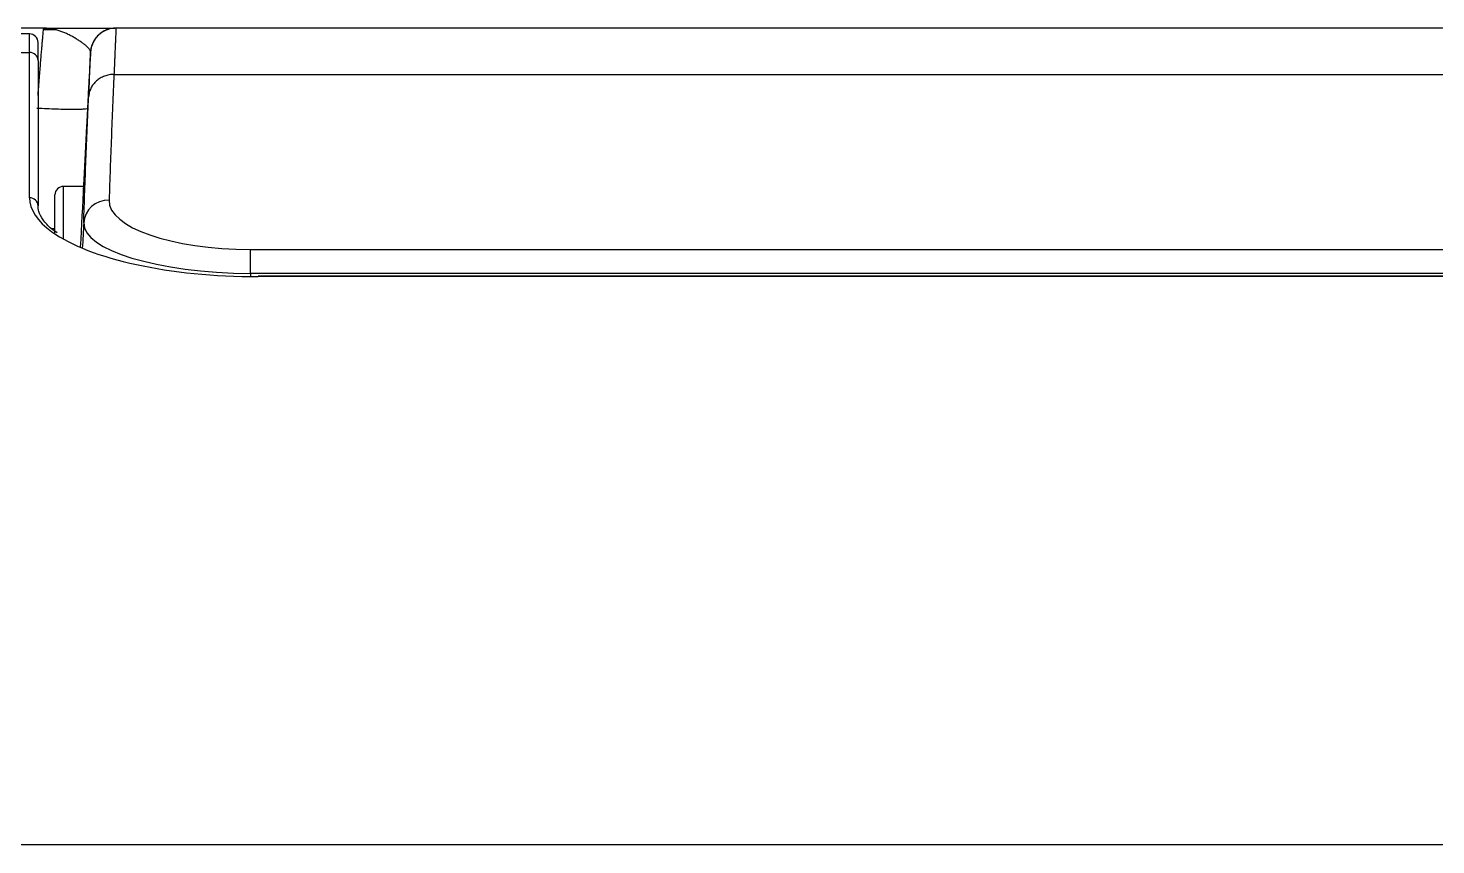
# Model space of a CAD drawing. Extents: x 2759 to 9191, y -64 to 2464.
# Drawn here: x 7797.4 to 7880.5, y 730.7 to 778.9 of the extents above; entities that cross this region are included whole.
import ezdxf

# ---------------------------------------------------------------- set-up
doc = ezdxf.new("R2010")
doc.units = 0
doc.header["$LTSCALE"] = 20
doc.header["$MEASUREMENT"] = 0
doc.layers.get('0').update_dxf_attribs({"linetype": 'CONTINUOUS'})

msp = doc.modelspace()

# ---------------------------------------------------------------- linework, layer by layer
at = {"color": 7, "linetype": 'Continuous'}
for p, q in [((7797.492, 778.595), (7762.345, 778.595)), ((7797.492, 777.503), (7797.492, 778.595)), ((7797.992, 777.03), (7797.992, 778.095)), ((7797.492, 768.922), (7797.492, 777.503)), ((7801.093, 777.513), (7801.092, 777.513)), ((7797.992, 777.03), (7797.992, 768.449)), ((7801.01, 775.935), (7801.01, 775.935)), ((7798.994, 766.81), (7798.994, 769.095)), ((7800.68, 769.595), (7799.494, 769.595)), ((7799.494, 766.482), (7799.494, 769.595)), ((7800.695, 769.55), (7800.681, 769.55)), ((7798.993, 767.09), (7798.793, 767.091)), ((7810.542, 765.876), (8099.646, 765.876)), ((7810.542, 764.458), (7810.532, 764.269)), ((8099.646, 764.458), (7810.542, 764.458)), ((8099.195, 764.294), (7810.992, 764.294)), ((7810.992, 764.267), (7810.992, 764.294)), ((8099.195, 764.267), (7810.992, 764.267))]:
    msp.add_line(p, q, dxfattribs=at)
for centre, radius, start, end in [((7802.59, 777.435), 1.5, 90, 177.02277), ((7797.492, 778.095), 0.5, 0, 90), ((7799.494, 769.095), 0.5, 90, 180)]:
    msp.add_arc(centre, radius, start, end, dxfattribs=at)
for centre, major_axis, ratio, start_param, end_param in [((7797.492, 777.03), (0.5, 0), 0.945376, 0, 1.570796), ((7797.492, 768.449), (0.5, 0), 0.945376, 0, 1.570796), ((7810.992, 768.922), (13.5, 0), 0.344818, 3.141593, 3.588435), ((7802.188, 767.367), (1.499, -0.05), 0.945321, 1.602054, 3.118947), ((7810.702, 768.807), (8.514, 0.062), 0.344169, 3.127685, 4.691098), ((7810.702, 767.389), (-10.012, 0.038), 0.292843, 6.275723, 7.839137), ((7810.992, 768.922), (13.5, 0), 0.344818, 3.588435, 4.712389), ((7810.542, 764.458), (0, 1.5), 0.000001, 4.712389, 5.951134)]:
    msp.add_ellipse(centre, major_axis=major_axis, ratio=ratio, start_param=start_param, end_param=end_param, dxfattribs=at)
for points, degree in [([(7798.332, 778.935), (7786.741, 778.935), (7775.151, 778.935), (7763.56, 778.935)], 3), ([(7799.078, 778.839), (7798.298, 778.846)], 1), ([(8107.603, 778.935), (7802.591, 778.935)], 1), ([(7762.196, 777.503), (7773.961, 777.503), (7785.726, 777.503), (7797.492, 777.503)], 3), ([(7801.093, 777.513), (7801.01, 775.924)], 1), ([(7801.01, 775.935), (7800.899, 773.822), (7800.789, 771.708), (7800.679, 769.595)], 3), ([(7801.005, 775.765), (7800.896, 773.693), (7800.788, 771.621), (7800.679, 769.55)], 3), ([(7800.996, 775.545), (7800.891, 773.547), (7800.786, 771.548), (7800.681, 769.55)], 3), ([(7802.477, 776.204), (8107.713, 776.204)], 1), ([(7800.507, 766.004), (7800.639, 768.494), (7800.771, 770.983), (7800.903, 773.472)], 3), ([(7800.681, 769.55), (7800.682, 769.58), (7800.682, 769.595), (7800.682, 769.595)], 3), ([(7800.691, 767.449), (7800.663, 766.948), (7800.636, 766.447), (7800.609, 765.947)], 3), ([(7798.922, 766.999), (7798.946, 766.999), (7798.97, 766.999), (7798.994, 766.999)], 3), ([(8150.284, 730.726), (8020.157, 730.726), (7890.03, 730.726), (7759.904, 730.726)], 3)]:
    msp.add_open_spline(points, degree=degree, dxfattribs=at)
for points, knots in [([(7797.993, 774.953), (7798.003, 775.085), (7798.014, 775.215), (7798.038, 775.522), (7798.052, 775.698), (7798.079, 776.037), (7798.092, 776.2), (7798.117, 776.513), (7798.129, 776.662), (7798.152, 776.946), (7798.162, 777.081), (7798.183, 777.336), (7798.193, 777.455), (7798.212, 777.68), (7798.221, 777.784), (7798.237, 777.979), (7798.245, 778.068), (7798.26, 778.233), (7798.267, 778.308), (7798.279, 778.444), (7798.285, 778.505), (7798.296, 778.614), (7798.3, 778.661), (7798.313, 778.786), (7798.32, 778.844), (7798.329, 778.919), (7798.331, 778.935), (7798.332, 778.935)], [0, 0, 0, 0, 0.04757, 0.04757, 0.115601, 0.115601, 0.183632, 0.183632, 0.251662, 0.251662, 0.319693, 0.319693, 0.387724, 0.387724, 0.455755, 0.455755, 0.523785, 0.523785, 0.591816, 0.591816, 0.659847, 0.659847, 0.727877, 0.727877, 0.863939, 0.863939, 1, 1, 1, 1]), ([(7798.332, 778.935), (7798.334, 778.935), (7798.336, 778.935), (7798.34, 778.935), (7798.341, 778.935), (7798.343, 778.935), (7798.343, 778.935), (7798.343, 778.935), (7798.343, 778.935), (7798.344, 778.935), (7798.344, 778.935), (7798.345, 778.935), (7798.349, 778.935), (7798.353, 778.935), (7798.365, 778.935), (7798.374, 778.935), (7798.399, 778.935), (7798.416, 778.935), (7798.466, 778.935), (7798.5, 778.935), (7798.6, 778.935), (7798.667, 778.935), (7798.867, 778.935), (7799, 778.935), (7799.263, 778.935), (7799.393, 778.935), (7799.649, 778.935), (7799.776, 778.935), (7800.024, 778.935), (7800.146, 778.935), (7800.385, 778.935), (7800.501, 778.935), (7800.672, 778.935), (7800.729, 778.935), (7800.84, 778.935), (7800.895, 778.935), (7801.056, 778.935), (7801.16, 778.935), (7801.359, 778.935), (7801.455, 778.935), (7801.638, 778.935), (7801.724, 778.935), (7801.888, 778.935), (7801.964, 778.935), (7802.071, 778.935), (7802.122, 778.935), (7802.17, 778.935), (7802.202, 778.935), (7802.217, 778.935), (7802.291, 778.935), (7802.344, 778.935), (7802.434, 778.935), (7802.473, 778.935), (7802.509, 778.935), (7802.514, 778.935), (7802.519, 778.935)], [0, 0, 0, 0, 0.001103, 0.001103, 0.001655, 0.001792, 0.001792, 0.001827, 0.001827, 0.001861, 0.00193, 0.002206, 0.002206, 0.004412, 0.004412, 0.008824, 0.008824, 0.017648, 0.017648, 0.035296, 0.035296, 0.070593, 0.070593, 0.141186, 0.141186, 0.211778, 0.211778, 0.282371, 0.282371, 0.352964, 0.352964, 0.423557, 0.423557, 0.458853, 0.458853, 0.494149, 0.494149, 0.564742, 0.564742, 0.635335, 0.635335, 0.705928, 0.705928, 0.77652, 0.77652, 0.811817, 0.829465, 0.829465, 0.847113, 0.847113, 0.917706, 0.917706, 0.988299, 0.988299, 1, 1, 1, 1]), ([(7801.099, 777.511), (7801.101, 777.542), (7801.095, 777.572), (7801.075, 777.621), (7801.066, 777.637), (7801.046, 777.671), (7801.034, 777.688), (7800.995, 777.739), (7800.962, 777.775), (7800.905, 777.83), (7800.885, 777.849), (7800.842, 777.886), (7800.819, 777.905), (7800.772, 777.944), (7800.747, 777.963), (7800.696, 778.002), (7800.67, 778.022), (7800.588, 778.082), (7800.531, 778.121), (7800.441, 778.181), (7800.411, 778.202), (7800.349, 778.242), (7800.318, 778.262), (7800.223, 778.322), (7800.157, 778.361), (7800.023, 778.437), (7799.955, 778.474), (7799.851, 778.527), (7799.816, 778.545), (7799.746, 778.579), (7799.71, 778.596), (7799.603, 778.644), (7799.531, 778.675), (7799.422, 778.718), (7799.386, 778.732), (7799.313, 778.758), (7799.276, 778.771), (7799.165, 778.807), (7799.09, 778.828), (7798.939, 778.866), (7798.863, 778.882), (7798.711, 778.908), (7798.635, 778.918), (7798.521, 778.928), (7798.483, 778.931), (7798.426, 778.933), (7798.407, 778.934), (7798.379, 778.935), (7798.37, 778.935), (7798.356, 778.935), (7798.351, 778.935), (7798.344, 778.935), (7798.342, 778.935), (7798.34, 778.935), (7798.34, 778.935), (7798.34, 778.935), (7798.34, 778.935), (7798.339, 778.935), (7798.338, 778.935), (7798.337, 778.935), (7798.335, 778.935), (7798.333, 778.935), (7798.332, 778.935)], [0, 0, 0, 0, 0.0625, 0.0625, 0.09375, 0.09375, 0.125, 0.125, 0.1875, 0.1875, 0.21875, 0.21875, 0.25, 0.25, 0.28125, 0.28125, 0.3125, 0.3125, 0.375, 0.375, 0.40625, 0.40625, 0.4375, 0.4375, 0.5, 0.5, 0.5625, 0.5625, 0.59375, 0.59375, 0.625, 0.625, 0.6875, 0.6875, 0.71875, 0.71875, 0.75, 0.75, 0.8125, 0.8125, 0.875, 0.875, 0.9375, 0.9375, 0.96875, 0.96875, 0.984375, 0.984375, 0.992188, 0.992188, 0.996094, 0.996094, 0.998047, 0.998047, 0.998169, 0.998169, 0.998291, 0.998291, 0.998535, 0.999023, 0.999023, 1, 1, 1, 1]), ([(7802.591, 778.935), (7802.496, 778.935), (7802.401, 778.926), (7802.215, 778.89), (7802.123, 778.863), (7801.947, 778.793), (7801.862, 778.75), (7801.702, 778.647), (7801.627, 778.588), (7801.489, 778.458), (7801.427, 778.386), (7801.316, 778.232), (7801.268, 778.149), (7801.189, 777.977), (7801.157, 777.887), (7801.112, 777.703), (7801.098, 777.608), (7801.093, 777.513)], [0, 0, 0, 0, 0.125, 0.125, 0.25, 0.25, 0.375, 0.375, 0.5, 0.5, 0.625, 0.625, 0.75, 0.75, 0.875, 0.875, 1, 1, 1, 1]), ([(7802.591, 778.935), (7802.591, 778.935), (7802.591, 778.932), (7802.591, 778.922), (7802.591, 778.906), (7802.591, 778.896), (7802.59, 778.869), (7802.589, 778.853), (7802.588, 778.812), (7802.587, 778.789), (7802.585, 778.734), (7802.584, 778.702), (7802.582, 778.647), (7802.581, 778.628), (7802.579, 778.586), (7802.579, 778.564), (7802.576, 778.494), (7802.574, 778.442), (7802.569, 778.328), (7802.566, 778.265), (7802.561, 778.13), (7802.558, 778.057), (7802.551, 777.902), (7802.547, 777.819), (7802.542, 777.689), (7802.54, 777.645), (7802.536, 777.555), (7802.534, 777.509), (7802.528, 777.368), (7802.524, 777.271), (7802.515, 777.071), (7802.51, 776.967), (7802.501, 776.756), (7802.492, 776.54), (7802.482, 776.317), (7802.477, 776.204)], [0, 0, 0, 0, 0.0625, 0.125, 0.125, 0.1875, 0.1875, 0.25, 0.25, 0.3125, 0.3125, 0.375, 0.375, 0.40625, 0.40625, 0.4375, 0.4375, 0.5, 0.5, 0.5625, 0.5625, 0.625, 0.625, 0.6875, 0.6875, 0.71875, 0.71875, 0.75, 0.75, 0.8125, 0.8125, 0.875, 0.875, 0.9375, 1, 1, 1, 1]), ([(7800.979, 774.865), (7800.984, 774.975), (7800.994, 775.192), (7801.003, 775.401), (7801.012, 775.606), (7801.017, 775.707), (7801.025, 775.901), (7801.03, 775.996), (7801.036, 776.133), (7801.038, 776.177), (7801.042, 776.265), (7801.044, 776.308), (7801.049, 776.434), (7801.053, 776.515), (7801.059, 776.666), (7801.063, 776.737), (7801.068, 776.868), (7801.074, 776.989), (7801.078, 777.09), (7801.081, 777.158), (7801.082, 777.179), (7801.083, 777.219), (7801.084, 777.238), (7801.086, 777.291), (7801.087, 777.321), (7801.089, 777.374), (7801.09, 777.397), (7801.091, 777.435), (7801.092, 777.451), (7801.093, 777.476), (7801.093, 777.486), (7801.093, 777.501), (7801.093, 777.511), (7801.093, 777.514), (7801.093, 777.513)], [0, 0, 0, 0, 0.0625, 0.125, 0.125, 0.1875, 0.1875, 0.25, 0.25, 0.28125, 0.28125, 0.3125, 0.3125, 0.375, 0.375, 0.4375, 0.4375, 0.5, 0.5625, 0.5625, 0.59375, 0.59375, 0.625, 0.625, 0.6875, 0.6875, 0.75, 0.75, 0.8125, 0.8125, 0.875, 0.875, 0.9375, 1, 1, 1, 1]), ([(7800.903, 773.472), (7800.908, 773.584), (7800.918, 773.804), (7800.927, 774.015), (7800.937, 774.222), (7800.941, 774.322), (7800.95, 774.516), (7800.954, 774.61), (7800.963, 774.789), (7800.966, 774.876), (7800.972, 774.998), (7800.974, 775.037), (7800.977, 775.114), (7800.979, 775.151), (7800.984, 775.258), (7800.986, 775.323), (7800.992, 775.443), (7800.994, 775.497), (7800.996, 775.545)], [0, 0, 0, 0, 0.125, 0.25, 0.25, 0.375, 0.375, 0.5, 0.5, 0.625, 0.625, 0.6875, 0.6875, 0.75, 0.75, 0.875, 0.875, 1, 1, 1, 1]), ([(7802.477, 776.204), (7802.382, 776.204), (7802.287, 776.196), (7802.1, 776.163), (7802.009, 776.138), (7801.832, 776.073), (7801.748, 776.032), (7801.588, 775.936), (7801.513, 775.88), (7801.375, 775.757), (7801.312, 775.689), (7801.202, 775.544), (7801.154, 775.466), (7801.075, 775.303), (7801.043, 775.218), (7800.998, 775.044), (7800.984, 774.955), (7800.979, 774.865)], [0, 0, 0, 0, 0.125, 0.125, 0.25, 0.25, 0.375, 0.375, 0.5, 0.5, 0.625, 0.625, 0.75, 0.75, 0.875, 0.875, 1, 1, 1, 1]), ([(7801.005, 775.765), (7801.006, 775.782), (7801.006, 775.798), (7801.007, 775.826), (7801.008, 775.838), (7801.009, 775.872), (7801.01, 775.889), (7801.01, 775.914), (7801.01, 775.922), (7801.011, 775.931), (7801.01, 775.934), (7801.01, 775.935)], [0, 0, 0, 0, 0.134026, 0.134026, 0.268051, 0.268051, 0.536102, 0.536102, 0.804154, 0.804154, 1, 1, 1, 1]), ([(7802.477, 776.204), (7802.422, 774.968), (7802.37, 773.731), (7802.274, 771.258), (7802.229, 770.022), (7802.188, 768.785)], [0, 0, 0, 0, 0.5, 0.5, 1, 1, 1, 1]), ([(7800.691, 767.449), (7800.731, 768.685), (7800.776, 769.921), (7800.872, 772.393), (7800.924, 773.629), (7800.979, 774.865)], [0, 0, 0, 0, 0.5, 0.5, 1, 1, 1, 1]), ([(7800.877, 774.173), (7800.874, 774.172), (7800.872, 774.172), (7800.83, 774.163), (7800.773, 774.156), (7800.622, 774.145), (7800.529, 774.141), (7800.312, 774.135), (7800.186, 774.133), (7799.909, 774.133), (7799.757, 774.135), (7799.431, 774.14), (7799.257, 774.144), (7798.895, 774.155), (7798.707, 774.162), (7798.323, 774.178), (7798.127, 774.187), (7797.931, 774.197)], [0, 0, 0, 0, 0.010427, 0.010427, 0.151794, 0.151794, 0.293162, 0.293162, 0.43453, 0.43453, 0.575897, 0.575897, 0.717265, 0.717265, 0.858632, 0.858632, 1, 1, 1, 1]), ([(7799.126, 766.855), (7799.005, 766.933), (7798.64, 767.188), (7798.26, 767.627), (7798.03, 768.076), (7797.99, 768.341), (7797.992, 768.449)], [0, 0, 0, 0, 0.137252, 0.45071, 0.766455, 1, 1, 1, 1])]:
    msp.add_open_spline(points, degree=3, knots=knots, dxfattribs=at)

doc.saveas('drawing.dxf')
